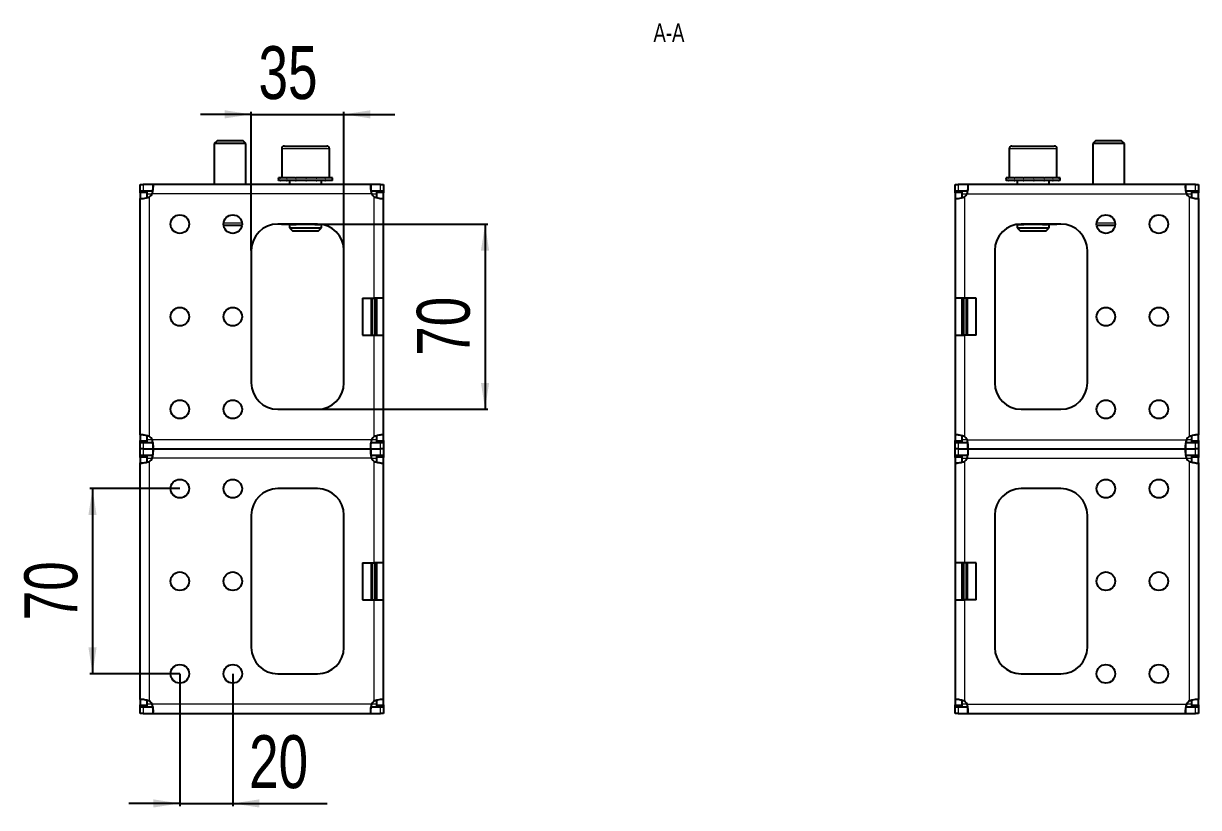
# Model space of a CAD drawing. Header units: millimetres. Extents: x 0 to 1651, y -357 to 576.
# Drawn here: x 1207.3 to 1651.4, y 253.8 to 550.2 of the extents above; entities that cross this region are included whole.
import ezdxf

# ---------------------------------------------------------------- set-up
doc = ezdxf.new("R2010")
doc.units = ezdxf.units.MM
doc.layers.add('FORMAT', color=7, linetype='Continuous')
doc.styles.add('SLDTEXTSTYLE0', font='TXT', dxfattribs={"width": 0.75})
doc.dimstyles.new('SLDDIMSTYLE0', dxfattribs={"dimtxt": 20, "dimasz": 10, "dimexe": 0, "dimexo": 0.0625, "dimgap": 5, "dimtad": 2, "dimdec": 1, "dimrnd": 1e-09, "dimzin": 12, "dimdsep": 46, "dimtxsty": 'SLDTEXTSTYLE0', "dimsah": 1, "dimcen": 0.09, "dimadec": 0, "dimazin": 3, "dimtfac": 1, "dimtofl": 0, "dimtmove": 0, "dimatfit": 3, "dimfxl": 0, "dimfrac": 2, "dimtolj": 1, "dimtzin": 12, "dimarcsym": 0})
doc.dimstyles.new('SLDDIMSTYLE1', dxfattribs={"dimtxt": 20, "dimasz": 10, "dimexe": 0, "dimexo": 0.0625, "dimgap": 5, "dimtad": 2, "dimdec": 1, "dimrnd": 1e-09, "dimzin": 12, "dimdsep": 46, "dimtxsty": 'SLDTEXTSTYLE0', "dimsah": 1, "dimcen": 0.09, "dimadec": 0, "dimazin": 3, "dimtfac": 1, "dimtmove": 0, "dimatfit": 0, "dimfxl": 0, "dimfrac": 2, "dimtolj": 1, "dimtzin": 12, "dimarcsym": 0})

# ---------------------------------------------------------------- blocks, each defined once
blk = doc.blocks.new('_D_7')
at = {"layer": 'FORMAT'}
for p, q in [((1318.45, 474.39), (1382.79, 474.39)), ((1381.79, 474.39), (1381.79, 404.39)), ((1318.45, 404.39), (1382.79, 404.39))]:
    blk.add_line(p, q, dxfattribs=at)
for points in [[(1381.79, 474.39), (1380.25, 464.39), (1383.33, 464.39)], [(1381.79, 404.39), (1383.33, 414.39), (1380.25, 414.39)]]:
    blk.add_solid(points, dxfattribs=at)
at = {"layer": 'FORMAT', "insert": (1356.01, 424.61), "char_height": 20, "attachment_point": 1, "rotation": 90, "style": 'SLDTEXTSTYLE0'}
blk.add_mtext('70', dxfattribs=at)
blk = doc.blocks.new('_D_8')
at = {"layer": 'FORMAT'}
for p, q in [((1293.44, 515.89), (1274.2, 515.89)), ((1293.44, 464.4), (1293.44, 516.89)), ((1293.44, 515.89), (1328.44, 515.89)), ((1328.44, 464.4), (1328.44, 516.89)), ((1328.44, 515.89), (1347.67, 515.89))]:
    blk.add_line(p, q, dxfattribs=at)
for points in [[(1293.44, 515.89), (1283.44, 517.43), (1283.44, 514.35)], [(1328.44, 515.89), (1338.44, 514.35), (1338.44, 517.43)]]:
    blk.add_solid(points, dxfattribs=at)
at = {"layer": 'FORMAT', "insert": (1296.16, 541.67), "char_height": 20, "attachment_point": 1, "style": 'SLDTEXTSTYLE0'}
blk.add_mtext('35', dxfattribs=at)
blk = doc.blocks.new('_D_9')
at = {"layer": 'FORMAT'}
for p, q in [((1266.44, 304.38), (1266.44, 254.38)), ((1286.44, 304.38), (1286.44, 254.38)), ((1266.44, 255.38), (1247.2, 255.38)), ((1266.44, 255.38), (1286.44, 255.38)), ((1286.44, 255.38), (1322.15, 255.38))]:
    blk.add_line(p, q, dxfattribs=at)
for points in [[(1266.44, 255.38), (1256.44, 256.92), (1256.44, 253.85)], [(1286.44, 255.38), (1296.44, 253.85), (1296.44, 256.92)]]:
    blk.add_solid(points, dxfattribs=at)
at = {"layer": 'FORMAT', "insert": (1292.6, 281.17), "char_height": 20, "attachment_point": 1, "style": 'SLDTEXTSTYLE0'}
blk.add_mtext('20', dxfattribs=at)
blk = doc.blocks.new('_D_10')
at = {"layer": 'FORMAT'}
for p, q in [((1266.43, 374.39), (1232.43, 374.39)), ((1233.43, 374.39), (1233.43, 304.39)), ((1266.43, 304.39), (1232.43, 304.39))]:
    blk.add_line(p, q, dxfattribs=at)
for points in [[(1233.43, 374.39), (1231.89, 364.39), (1234.97, 364.39)], [(1233.43, 304.39), (1234.97, 314.39), (1231.89, 314.39)]]:
    blk.add_solid(points, dxfattribs=at)
at = {"layer": 'FORMAT', "insert": (1207.65, 324.61), "char_height": 20, "attachment_point": 1, "rotation": 90, "style": 'SLDTEXTSTYLE0'}
blk.add_mtext('70', dxfattribs=at)

msp = doc.modelspace()

# ---------------------------------------------------------------- linework, layer by layer
at = {"color": 7, "linetype": 'Continuous', "lineweight": 25}
for p, q in [((1280.51, 505.89), (1279.44, 504.82)), ((1279.44, 504.82), (1279.44, 489.39)), ((1291.44, 504.82), (1279.44, 504.82)), ((1290.36, 505.89), (1280.51, 505.89)), ((1291.44, 504.82), (1290.36, 505.89)), ((1291.44, 489.39), (1291.44, 504.82)), ((1304.94, 502.89), (1304.94, 491.89)), ((1305.94, 503.89), (1313.75, 503.89)), ((1313.75, 503.89), (1321.94, 503.89)), ((1322.94, 491.89), (1322.94, 502.89)), ((1579.94, 502.89), (1579.94, 491.89)), ((1580.94, 503.89), (1588.47, 503.89)), ((1588.47, 503.89), (1596.94, 503.89)), ((1597.94, 491.89), (1597.94, 502.89)), ((1612.51, 505.89), (1611.44, 504.82)), ((1611.44, 504.82), (1611.44, 489.39)), ((1623.44, 504.82), (1611.44, 504.82)), ((1622.36, 505.89), (1612.51, 505.89)), ((1623.44, 504.82), (1622.36, 505.89)), ((1623.44, 489.39), (1623.44, 504.82)), ((1251.44, 486.89), (1251.44, 489.39)), ((1251.44, 489.39), (1252.55, 489.39)), ((1256.27, 489.39), (1252.55, 489.39)), ((1338.6, 489.39), (1256.27, 489.39)), ((1256.27, 489.39), (1256.27, 487.18)), ((1303.69, 491.89), (1303.69, 490.89)), ((1303.69, 491.89), (1303.69, 491.64)), ((1304.52, 491.89), (1303.69, 491.89)), ((1303.69, 491.89), (1303.69, 491.89)), ((1303.69, 490.89), (1303.69, 491.14)), ((1304.52, 490.89), (1303.69, 490.89)), ((1303.69, 490.89), (1303.69, 490.89)), ((1304.52, 491.89), (1304.62, 491.89)), ((1304.52, 490.89), (1304.62, 490.89)), ((1304.62, 491.89), (1304.62, 491.64)), ((1306.79, 491.89), (1304.62, 491.89)), ((1304.62, 490.89), (1304.62, 491.14)), ((1306.79, 490.89), (1304.62, 490.89)), ((1306.79, 491.89), (1306.97, 491.89)), ((1306.79, 490.89), (1306.97, 490.89)), ((1306.97, 491.89), (1306.97, 491.64)), ((1310.15, 491.89), (1306.97, 491.89)), ((1306.97, 490.89), (1306.97, 491.14)), ((1310.15, 490.89), (1306.97, 490.89)), ((1307.94, 490.89), (1307.94, 489.39)), ((1310.15, 491.89), (1310.38, 491.89)), ((1310.15, 490.89), (1310.38, 490.89)), ((1310.38, 491.89), (1310.38, 491.64)), ((1314.08, 491.89), (1310.38, 491.89)), ((1310.38, 490.89), (1310.38, 491.14)), ((1314.08, 490.89), (1310.38, 490.89)), ((1314.08, 491.89), (1314.16, 491.89)), ((1314.08, 490.89), (1314.23, 490.89)), ((1314.23, 490.89), (1314.33, 490.89)), ((1314.28, 491.89), (1314.33, 491.89)), ((1314.33, 491.89), (1314.33, 491.64)), ((1317.99, 491.89), (1314.33, 491.89)), ((1314.33, 490.89), (1314.33, 491.14)), ((1317.99, 490.89), (1314.33, 490.89)), ((1317.99, 491.89), (1318.22, 491.89)), ((1317.99, 490.89), (1318.22, 490.89)), ((1318.22, 491.89), (1318.22, 491.64)), ((1321.29, 491.89), (1318.22, 491.89)), ((1318.22, 490.89), (1318.22, 491.14)), ((1321.29, 490.89), (1318.22, 490.89)), ((1319.94, 489.39), (1319.94, 490.89)), ((1321.29, 491.89), (1321.46, 491.89)), ((1321.29, 490.89), (1321.46, 490.89)), ((1321.46, 491.89), (1321.46, 491.64)), ((1323.46, 491.89), (1321.46, 491.89)), ((1321.46, 490.89), (1321.46, 491.14)), ((1323.46, 490.89), (1321.46, 490.89)), ((1323.46, 491.89), (1323.55, 491.89)), ((1323.46, 490.89), (1323.55, 490.89)), ((1323.55, 491.89), (1323.55, 491.64)), ((1324.18, 491.89), (1323.55, 491.89)), ((1323.55, 490.89), (1323.55, 491.14)), ((1324.18, 490.89), (1323.55, 490.89)), ((1324.19, 490.89), (1324.19, 491.89)), ((1338.6, 489.39), (1338.6, 486.89)), ((1342.32, 489.39), (1338.6, 489.39)), ((1342.32, 489.39), (1343.44, 489.39)), ((1343.44, 489.39), (1343.44, 486.89)), ((1559.44, 486.89), (1559.44, 489.39)), ((1559.44, 489.39), (1560.55, 489.39)), ((1564.27, 489.39), (1560.55, 489.39)), ((1646.6, 489.39), (1564.27, 489.39)), ((1564.27, 489.39), (1564.27, 487.18)), ((1578.69, 491.89), (1578.69, 490.89)), ((1578.69, 491.89), (1578.69, 491.64)), ((1579.52, 491.89), (1578.69, 491.89)), ((1578.69, 491.89), (1578.69, 491.89)), ((1578.69, 490.89), (1578.69, 491.14)), ((1579.52, 490.89), (1578.69, 490.89)), ((1578.69, 490.89), (1578.69, 490.89)), ((1579.52, 491.89), (1579.62, 491.89)), ((1579.52, 490.89), (1579.62, 490.89)), ((1579.62, 491.89), (1579.62, 491.64)), ((1581.79, 491.89), (1579.62, 491.89)), ((1579.62, 490.89), (1579.62, 491.14)), ((1581.79, 490.89), (1579.62, 490.89)), ((1581.79, 491.89), (1581.97, 491.89)), ((1581.79, 490.89), (1581.97, 490.89)), ((1581.97, 491.89), (1581.97, 491.64)), ((1585.14, 491.89), (1581.97, 491.89)), ((1581.97, 490.89), (1581.97, 491.14)), ((1585.14, 490.89), (1581.97, 490.89)), ((1582.94, 490.89), (1582.94, 489.39)), ((1585.14, 491.89), (1585.38, 491.89)), ((1585.14, 490.89), (1585.38, 490.89)), ((1585.38, 491.89), (1585.38, 491.64)), ((1589.08, 491.89), (1585.38, 491.89)), ((1585.38, 490.89), (1585.38, 491.14)), ((1589.08, 490.89), (1585.38, 490.89)), ((1589.08, 491.89), (1589.15, 491.89)), ((1589.08, 490.89), (1589.23, 490.89)), ((1589.23, 490.89), (1589.33, 490.89)), ((1589.28, 491.89), (1589.33, 491.89)), ((1589.33, 491.89), (1589.33, 491.64)), ((1592.99, 491.89), (1589.33, 491.89)), ((1589.33, 490.89), (1589.33, 491.14)), ((1592.99, 490.89), (1589.33, 490.89)), ((1592.99, 491.89), (1593.22, 491.89)), ((1592.99, 490.89), (1593.22, 490.89)), ((1593.22, 491.89), (1593.22, 491.64)), ((1596.28, 491.89), (1593.22, 491.89)), ((1593.22, 490.89), (1593.22, 491.14)), ((1596.28, 490.89), (1593.22, 490.89)), ((1594.94, 489.39), (1594.94, 490.89)), ((1596.28, 491.89), (1596.45, 491.89)), ((1596.28, 490.89), (1596.45, 490.89)), ((1596.45, 491.89), (1596.45, 491.64)), ((1598.46, 491.89), (1596.45, 491.89)), ((1596.45, 490.89), (1596.45, 491.14)), ((1598.46, 490.89), (1596.45, 490.89)), ((1598.46, 491.89), (1598.55, 491.89)), ((1598.46, 490.89), (1598.55, 490.89)), ((1598.55, 491.89), (1598.55, 491.64)), ((1599.18, 491.89), (1598.55, 491.89)), ((1598.55, 490.89), (1598.55, 491.14)), ((1599.18, 490.89), (1598.55, 490.89)), ((1599.19, 490.89), (1599.19, 491.89)), ((1646.6, 486.89), (1646.6, 489.39)), ((1650.32, 489.39), (1646.6, 489.39)), ((1650.32, 489.39), (1651.44, 489.39)), ((1651.44, 489.39), (1651.44, 486.89)), ((1252.55, 486.89), (1251.44, 486.89)), ((1251.44, 486.89), (1251.44, 486.79)), ((1251.44, 486.79), (1253.94, 486.79)), ((1251.44, 486.18), (1251.44, 486.79)), ((1251.44, 486.18), (1251.44, 484.12)), ((1251.44, 394.67), (1251.44, 484.12)), ((1251.44, 484.12), (1252.53, 484.12)), ((1256.27, 486.89), (1252.55, 486.89)), ((1253.94, 486.79), (1253.94, 486.18)), ((1253.94, 486.18), (1253.94, 484.36)), ((1342.32, 486.89), (1338.6, 486.89)), ((1340.94, 486.79), (1343.44, 486.79)), ((1340.94, 486.18), (1340.94, 486.79)), ((1340.94, 484.34), (1340.94, 486.18)), ((1343.44, 486.89), (1342.32, 486.89)), ((1343.44, 486.79), (1343.44, 486.89)), ((1343.44, 486.79), (1343.44, 486.18)), ((1343.44, 484.12), (1343.44, 486.18)), ((1343.44, 446.39), (1343.44, 484.12)), ((1560.55, 486.89), (1559.44, 486.89)), ((1559.44, 486.89), (1559.44, 486.79)), ((1559.44, 486.79), (1561.94, 486.79)), ((1559.44, 486.18), (1559.44, 486.79)), ((1559.44, 486.18), (1559.44, 484.12)), ((1559.44, 484.12), (1560.53, 484.12)), ((1559.44, 484.12), (1559.44, 446.39)), ((1564.27, 486.89), (1560.55, 486.89)), ((1561.94, 486.79), (1561.94, 486.18)), ((1561.94, 486.18), (1561.94, 484.36)), ((1650.32, 486.89), (1646.6, 486.89)), ((1648.94, 486.79), (1651.44, 486.79)), ((1648.94, 486.18), (1648.94, 486.79)), ((1648.94, 484.34), (1648.94, 486.18)), ((1651.44, 486.89), (1650.32, 486.89)), ((1651.44, 486.79), (1651.44, 486.89)), ((1651.44, 486.79), (1651.44, 486.18)), ((1651.44, 484.12), (1651.44, 486.18)), ((1651.44, 484.12), (1651.44, 394.67)), ((1289.9, 473.89), (1282.97, 473.89)), ((1318.44, 474.39), (1303.44, 474.39)), ((1305.11, 474.29), (1305.09, 474.29)), ((1305.11, 474.29), (1305.11, 474.29)), ((1305.21, 474.29), (1305.11, 474.29)), ((1305.21, 474.39), (1305.21, 474.29)), ((1308.46, 474.29), (1305.21, 474.29)), ((1307.94, 474.29), (1307.94, 472.97)), ((1307.94, 472.97), (1309.01, 471.89)), ((1307.94, 472.97), (1313.8, 472.97)), ((1308.46, 474.29), (1310.36, 474.29)), ((1309.01, 471.89), (1313.82, 471.89)), ((1310.91, 474.29), (1310.36, 474.29)), ((1316.96, 474.29), (1310.91, 474.29)), ((1313.8, 472.97), (1319.94, 472.97)), ((1313.82, 471.89), (1318.86, 471.89)), ((1317.51, 474.29), (1316.96, 474.29)), ((1317.51, 474.29), (1319.41, 474.29)), ((1318.86, 471.89), (1319.94, 472.97)), ((1319.85, 474.29), (1319.41, 474.29)), ((1319.94, 472.97), (1319.94, 474.28)), ((1582.94, 474.28), (1582.94, 472.97)), ((1582.94, 472.97), (1584.01, 471.89)), ((1582.94, 472.97), (1588.58, 472.97)), ((1583.46, 474.29), (1583.02, 474.29)), ((1583.46, 474.29), (1585.36, 474.29)), ((1584.01, 471.89), (1588.65, 471.89)), ((1599.44, 474.39), (1584.44, 474.39)), ((1585.91, 474.29), (1585.36, 474.29)), ((1591.96, 474.29), (1585.91, 474.29)), ((1588.58, 472.97), (1594.94, 472.97)), ((1588.65, 471.89), (1593.86, 471.89)), ((1592.51, 474.29), (1591.96, 474.29)), ((1592.51, 474.29), (1594.41, 474.29)), ((1593.86, 471.89), (1594.94, 472.97)), ((1597.67, 474.29), (1594.41, 474.29)), ((1594.94, 472.97), (1594.94, 474.29)), ((1597.67, 474.29), (1597.67, 474.39)), ((1597.77, 474.29), (1597.67, 474.29)), ((1597.79, 474.29), (1597.77, 474.29)), ((1597.77, 474.29), (1597.77, 474.29)), ((1619.9, 473.89), (1612.97, 473.89)), ((1293.44, 464.39), (1293.44, 414.39)), ((1328.44, 414.39), (1328.44, 464.39)), ((1574.44, 464.39), (1574.44, 414.39)), ((1609.44, 414.39), (1609.44, 464.39)), ((1335.44, 446.39), (1339.94, 446.39)), ((1335.44, 446.39), (1335.44, 432.39)), ((1343.44, 446.39), (1339.94, 446.39)), ((1340.94, 432.39), (1340.94, 446.39)), ((1343.44, 432.39), (1343.44, 446.39)), ((1562.94, 446.39), (1559.44, 446.39)), ((1559.44, 446.39), (1559.44, 432.39)), ((1561.94, 446.39), (1561.94, 432.39)), ((1567.44, 446.39), (1562.94, 446.39)), ((1567.44, 432.39), (1567.44, 446.39)), ((1335.44, 432.39), (1339.94, 432.39)), ((1339.94, 432.39), (1343.44, 432.39)), ((1343.44, 394.67), (1343.44, 432.39)), ((1559.44, 432.39), (1562.94, 432.39)), ((1559.44, 432.39), (1559.44, 394.67)), ((1567.44, 432.39), (1562.94, 432.39)), ((1303.44, 404.39), (1318.44, 404.39)), ((1584.44, 404.39), (1599.44, 404.39)), ((1251.44, 394.67), (1251.44, 392.6)), ((1251.44, 391.99), (1251.44, 392.6)), ((1253.94, 391.99), (1251.44, 391.99)), ((1251.44, 391.99), (1251.44, 391.89)), ((1251.44, 389.39), (1251.44, 391.89)), ((1251.44, 391.89), (1252.55, 391.89)), ((1252.55, 391.89), (1256.27, 391.89)), ((1253.94, 394.44), (1253.94, 392.6)), ((1253.94, 392.6), (1253.94, 391.99)), ((1256.27, 391.89), (1256.27, 389.39)), ((1338.6, 391.89), (1342.32, 391.89)), ((1338.6, 389.39), (1338.6, 391.61)), ((1340.94, 392.6), (1340.94, 394.42)), ((1340.94, 391.99), (1340.94, 392.6)), ((1343.44, 391.99), (1340.94, 391.99)), ((1342.32, 391.89), (1343.44, 391.89)), ((1343.44, 394.67), (1342.34, 394.67)), ((1343.44, 392.6), (1343.44, 394.67)), ((1343.44, 392.6), (1343.44, 391.99)), ((1343.44, 391.89), (1343.44, 391.99)), ((1343.44, 391.89), (1343.44, 389.39)), ((1559.44, 394.67), (1559.44, 392.6)), ((1559.44, 391.99), (1559.44, 392.6)), ((1561.94, 391.99), (1559.44, 391.99)), ((1559.44, 391.99), (1559.44, 391.89)), ((1559.44, 389.39), (1559.44, 391.89)), ((1559.44, 391.89), (1560.55, 391.89)), ((1560.55, 391.89), (1564.27, 391.89)), ((1561.94, 394.44), (1561.94, 392.6)), ((1561.94, 392.6), (1561.94, 391.99)), ((1564.27, 389.39), (1564.27, 391.89)), ((1646.6, 391.89), (1650.32, 391.89)), ((1646.6, 389.39), (1646.6, 391.61)), ((1648.94, 392.6), (1648.94, 394.42)), ((1648.94, 391.99), (1648.94, 392.6)), ((1651.44, 391.99), (1648.94, 391.99)), ((1650.32, 391.89), (1651.44, 391.89)), ((1651.44, 394.67), (1650.34, 394.67)), ((1651.44, 392.6), (1651.44, 394.67)), ((1651.44, 392.6), (1651.44, 391.99)), ((1651.44, 391.89), (1651.44, 391.99)), ((1651.44, 391.89), (1651.44, 389.39)), ((1252.55, 389.39), (1251.44, 389.39)), ((1251.44, 386.89), (1251.44, 389.39)), ((1252.55, 386.89), (1251.44, 386.89)), ((1251.44, 386.89), (1251.44, 386.79)), ((1251.44, 386.79), (1253.94, 386.79)), ((1251.44, 386.18), (1251.44, 386.79)), ((1252.55, 389.39), (1256.27, 389.39)), ((1256.27, 386.89), (1252.55, 386.89)), ((1253.94, 386.79), (1253.94, 386.18)), ((1256.27, 389.39), (1338.6, 389.39)), ((1256.27, 389.39), (1256.27, 387.18)), ((1338.6, 389.39), (1342.32, 389.39)), ((1338.6, 389.39), (1338.6, 386.89)), ((1342.32, 386.89), (1338.6, 386.89)), ((1340.94, 386.79), (1343.44, 386.79)), ((1340.94, 386.18), (1340.94, 386.79)), ((1343.44, 389.39), (1342.32, 389.39)), ((1343.44, 386.89), (1342.32, 386.89)), ((1343.44, 389.39), (1343.44, 386.89)), ((1343.44, 386.79), (1343.44, 386.89)), ((1343.44, 386.79), (1343.44, 386.18)), ((1560.55, 389.39), (1559.44, 389.39)), ((1559.44, 386.89), (1559.44, 389.39)), ((1560.55, 386.89), (1559.44, 386.89)), ((1559.44, 386.89), (1559.44, 386.79)), ((1559.44, 386.79), (1561.94, 386.79)), ((1559.44, 386.18), (1559.44, 386.79)), ((1560.55, 389.39), (1564.27, 389.39)), ((1564.27, 386.89), (1560.55, 386.89)), ((1561.94, 386.79), (1561.94, 386.18)), ((1564.27, 389.39), (1646.6, 389.39)), ((1564.27, 389.39), (1564.27, 387.18)), ((1646.6, 389.39), (1650.32, 389.39)), ((1646.6, 386.89), (1646.6, 389.39)), ((1650.32, 386.89), (1646.6, 386.89)), ((1648.94, 386.79), (1651.44, 386.79)), ((1648.94, 386.18), (1648.94, 386.79)), ((1651.44, 389.39), (1650.32, 389.39)), ((1651.44, 386.89), (1650.32, 386.89)), ((1651.44, 389.39), (1651.44, 386.89)), ((1651.44, 386.79), (1651.44, 386.89)), ((1651.44, 386.79), (1651.44, 386.18)), ((1251.44, 386.18), (1251.44, 384.12)), ((1251.44, 294.67), (1251.44, 384.12)), ((1251.44, 384.12), (1252.53, 384.12)), ((1253.94, 386.18), (1253.94, 384.36)), ((1340.94, 384.34), (1340.94, 386.18)), ((1343.44, 384.12), (1343.44, 386.18)), ((1343.44, 346.39), (1343.44, 384.12)), ((1559.44, 386.18), (1559.44, 384.12)), ((1559.44, 384.12), (1560.53, 384.12)), ((1559.44, 384.12), (1559.44, 346.39)), ((1561.94, 386.18), (1561.94, 384.36)), ((1648.94, 384.34), (1648.94, 386.18)), ((1651.44, 384.12), (1651.44, 386.18)), ((1651.44, 384.12), (1651.44, 294.67)), ((1318.44, 374.39), (1303.44, 374.39)), ((1599.44, 374.39), (1584.44, 374.39)), ((1293.44, 364.39), (1293.44, 314.39)), ((1328.44, 314.39), (1328.44, 364.39)), ((1574.44, 364.39), (1574.44, 314.39)), ((1609.44, 314.39), (1609.44, 364.39)), ((1335.44, 346.39), (1339.94, 346.39)), ((1335.44, 346.39), (1335.44, 332.39)), ((1343.44, 346.39), (1339.94, 346.39)), ((1340.94, 332.39), (1340.94, 346.39)), ((1343.44, 332.39), (1343.44, 346.39)), ((1562.94, 346.39), (1559.44, 346.39)), ((1559.44, 346.39), (1559.44, 332.39)), ((1561.94, 346.39), (1561.94, 332.39)), ((1567.44, 346.39), (1562.94, 346.39)), ((1567.44, 332.39), (1567.44, 346.39)), ((1335.44, 332.39), (1339.94, 332.39)), ((1339.94, 332.39), (1343.44, 332.39)), ((1343.44, 294.67), (1343.44, 332.39)), ((1559.44, 332.39), (1562.94, 332.39)), ((1559.44, 332.39), (1559.44, 294.67)), ((1567.44, 332.39), (1562.94, 332.39)), ((1303.44, 304.39), (1318.44, 304.39)), ((1584.44, 304.39), (1599.44, 304.39)), ((1251.44, 294.67), (1251.44, 292.6)), ((1253.94, 294.44), (1253.94, 292.6)), ((1340.94, 292.6), (1340.94, 294.42)), ((1343.44, 294.67), (1342.34, 294.67)), ((1343.44, 292.6), (1343.44, 294.67)), ((1559.44, 294.67), (1559.44, 292.6)), ((1561.94, 294.44), (1561.94, 292.6)), ((1648.94, 292.6), (1648.94, 294.42)), ((1651.44, 294.67), (1650.34, 294.67)), ((1651.44, 292.6), (1651.44, 294.67)), ((1251.44, 291.99), (1251.44, 292.6)), ((1253.94, 291.99), (1251.44, 291.99)), ((1251.44, 291.99), (1251.44, 291.89)), ((1251.44, 289.39), (1251.44, 291.89)), ((1251.44, 291.89), (1252.55, 291.89)), ((1252.55, 289.39), (1251.44, 289.39)), ((1252.55, 291.89), (1256.27, 291.89)), ((1252.55, 289.39), (1256.27, 289.39)), ((1253.94, 292.6), (1253.94, 291.99)), ((1256.27, 291.89), (1256.27, 289.39)), ((1256.27, 289.39), (1338.6, 289.39)), ((1338.6, 291.89), (1342.32, 291.89)), ((1338.6, 289.39), (1338.6, 291.61)), ((1338.6, 289.39), (1342.32, 289.39)), ((1340.94, 291.99), (1340.94, 292.6)), ((1343.44, 291.99), (1340.94, 291.99)), ((1342.32, 291.89), (1343.44, 291.89)), ((1343.44, 289.39), (1342.32, 289.39)), ((1343.44, 292.6), (1343.44, 291.99)), ((1343.44, 291.89), (1343.44, 291.99)), ((1343.44, 291.89), (1343.44, 289.39)), ((1559.44, 291.99), (1559.44, 292.6)), ((1561.94, 291.99), (1559.44, 291.99)), ((1559.44, 291.99), (1559.44, 291.89)), ((1559.44, 289.39), (1559.44, 291.89)), ((1559.44, 291.89), (1560.55, 291.89)), ((1560.55, 289.39), (1559.44, 289.39)), ((1560.55, 291.89), (1564.27, 291.89)), ((1560.55, 289.39), (1564.27, 289.39)), ((1561.94, 292.6), (1561.94, 291.99)), ((1564.27, 289.39), (1564.27, 291.89)), ((1564.27, 289.39), (1646.6, 289.39)), ((1646.6, 291.89), (1650.32, 291.89)), ((1646.6, 289.39), (1646.6, 291.61)), ((1646.6, 289.39), (1650.32, 289.39)), ((1648.94, 291.99), (1648.94, 292.6)), ((1651.44, 291.99), (1648.94, 291.99)), ((1650.32, 291.89), (1651.44, 291.89)), ((1651.44, 289.39), (1650.32, 289.39)), ((1651.44, 292.6), (1651.44, 291.99)), ((1651.44, 291.89), (1651.44, 291.99)), ((1651.44, 291.89), (1651.44, 289.39))]:
    msp.add_line(p, q, dxfattribs=at)
at = {"color": 8, "linetype": 'Continuous', "lineweight": 18}
for p, q in [((1313.73, 502.89), (1304.94, 502.89)), ((1322.94, 502.89), (1313.73, 502.89)), ((1588.41, 502.89), (1579.94, 502.89)), ((1597.94, 502.89), (1588.41, 502.89)), ((1252.55, 489.39), (1252.55, 486.89)), ((1342.32, 486.89), (1342.32, 489.39)), ((1560.55, 489.39), (1560.55, 486.89)), ((1650.32, 486.89), (1650.32, 489.39)), ((1253.94, 486.18), (1251.44, 486.18)), ((1253.94, 485.89), (1256.02, 485.89)), ((1254.94, 394.11), (1254.94, 484.67)), ((1338.85, 485.89), (1256.02, 485.89)), ((1338.85, 485.89), (1340.94, 485.89)), ((1339.94, 446.39), (1339.94, 484.67)), ((1343.44, 486.18), (1340.94, 486.18)), ((1561.94, 486.18), (1559.44, 486.18)), ((1561.94, 485.89), (1564.02, 485.89)), ((1562.94, 484.67), (1562.94, 446.39)), ((1564.02, 485.89), (1646.85, 485.89)), ((1646.85, 485.89), (1648.94, 485.89)), ((1647.94, 484.67), (1647.94, 394.11)), ((1651.44, 486.18), (1648.94, 486.18)), ((1282.97, 474.89), (1289.9, 474.89)), ((1310.36, 474.39), (1310.36, 474.29)), ((1310.91, 474.39), (1310.91, 474.29)), ((1316.96, 474.39), (1316.96, 474.29)), ((1317.51, 474.39), (1317.51, 474.29)), ((1585.36, 474.39), (1585.36, 474.29)), ((1585.91, 474.39), (1585.91, 474.29)), ((1591.96, 474.39), (1591.96, 474.29)), ((1592.51, 474.39), (1592.51, 474.29)), ((1612.97, 474.89), (1619.9, 474.89)), ((1338.74, 432.39), (1338.74, 446.39)), ((1338.94, 446.39), (1338.94, 432.39)), ((1339.05, 432.39), (1339.05, 446.39)), ((1339.25, 446.39), (1339.25, 432.39)), ((1340.13, 432.39), (1340.13, 446.39)), ((1340.33, 446.39), (1340.33, 432.39)), ((1340.43, 432.39), (1340.43, 446.39)), ((1340.63, 446.39), (1340.63, 432.39)), ((1562.24, 432.39), (1562.24, 446.39)), ((1562.44, 446.39), (1562.44, 432.39)), ((1562.55, 432.39), (1562.55, 446.39)), ((1562.75, 446.39), (1562.75, 432.39)), ((1563.63, 432.39), (1563.63, 446.39)), ((1563.83, 446.39), (1563.83, 432.39)), ((1563.93, 432.39), (1563.93, 446.39)), ((1564.13, 446.39), (1564.13, 432.39)), ((1339.94, 394.11), (1339.94, 432.39)), ((1562.94, 432.39), (1562.94, 394.11)), ((1251.44, 392.6), (1253.94, 392.6)), ((1252.55, 391.89), (1252.55, 389.39)), ((1256.02, 392.89), (1253.94, 392.89)), ((1338.85, 392.89), (1256.02, 392.89)), ((1340.94, 392.89), (1338.85, 392.89)), ((1340.94, 392.6), (1343.44, 392.6)), ((1342.32, 389.39), (1342.32, 391.89)), ((1559.44, 392.6), (1561.94, 392.6)), ((1560.55, 391.89), (1560.55, 389.39)), ((1564.02, 392.89), (1561.94, 392.89)), ((1564.02, 392.89), (1646.85, 392.89)), ((1648.94, 392.89), (1646.85, 392.89)), ((1648.94, 392.6), (1651.44, 392.6)), ((1650.32, 389.39), (1650.32, 391.89)), ((1252.55, 389.39), (1252.55, 386.89)), ((1342.32, 386.89), (1342.32, 389.39)), ((1560.55, 389.39), (1560.55, 386.89)), ((1650.32, 386.89), (1650.32, 389.39)), ((1253.94, 386.18), (1251.44, 386.18)), ((1253.94, 385.89), (1256.02, 385.89)), ((1254.94, 294.11), (1254.94, 384.67)), ((1338.85, 385.89), (1256.02, 385.89)), ((1338.85, 385.89), (1340.94, 385.89)), ((1339.94, 346.39), (1339.94, 384.67)), ((1343.44, 386.18), (1340.94, 386.18)), ((1561.94, 386.18), (1559.44, 386.18)), ((1561.94, 385.89), (1564.02, 385.89)), ((1562.94, 384.67), (1562.94, 346.39)), ((1564.02, 385.89), (1646.85, 385.89)), ((1646.85, 385.89), (1648.94, 385.89)), ((1647.94, 384.67), (1647.94, 294.11)), ((1651.44, 386.18), (1648.94, 386.18)), ((1338.74, 332.39), (1338.74, 346.39)), ((1338.94, 346.39), (1338.94, 332.39)), ((1339.05, 332.39), (1339.05, 346.39)), ((1339.25, 346.39), (1339.25, 332.39)), ((1340.13, 332.39), (1340.13, 346.39)), ((1340.33, 346.39), (1340.33, 332.39)), ((1340.43, 332.39), (1340.43, 346.39)), ((1340.63, 346.39), (1340.63, 332.39)), ((1562.24, 332.39), (1562.24, 346.39)), ((1562.44, 346.39), (1562.44, 332.39)), ((1562.55, 332.39), (1562.55, 346.39)), ((1562.75, 346.39), (1562.75, 332.39)), ((1563.63, 332.39), (1563.63, 346.39)), ((1563.83, 346.39), (1563.83, 332.39)), ((1563.93, 332.39), (1563.93, 346.39)), ((1564.13, 346.39), (1564.13, 332.39)), ((1339.94, 294.11), (1339.94, 332.39)), ((1562.94, 332.39), (1562.94, 294.11)), ((1251.44, 292.6), (1253.94, 292.6)), ((1252.55, 291.89), (1252.55, 289.39)), ((1256.02, 292.89), (1253.94, 292.89)), ((1338.85, 292.89), (1256.02, 292.89)), ((1340.94, 292.89), (1338.85, 292.89)), ((1340.94, 292.6), (1343.44, 292.6)), ((1342.32, 289.39), (1342.32, 291.89)), ((1559.44, 292.6), (1561.94, 292.6)), ((1560.55, 291.89), (1560.55, 289.39)), ((1564.02, 292.89), (1561.94, 292.89)), ((1564.02, 292.89), (1646.85, 292.89)), ((1648.94, 292.89), (1646.85, 292.89)), ((1648.94, 292.6), (1651.44, 292.6)), ((1650.32, 289.39), (1650.32, 291.89))]:
    msp.add_line(p, q, dxfattribs=at)
at = {"color": 7, "linetype": 'Continuous', "lineweight": 25}
for centre in [(1266.44, 474.39), (1286.44, 474.39), (1616.44, 474.39), (1636.44, 474.39), (1266.44, 439.39), (1286.44, 439.39), (1616.44, 439.39), (1636.44, 439.39), (1266.44, 404.39), (1286.44, 404.39), (1616.44, 404.39), (1636.44, 404.39), (1266.44, 374.39), (1286.44, 374.39), (1616.44, 374.39), (1636.44, 374.39), (1266.44, 339.39), (1286.44, 339.39), (1616.44, 339.39), (1636.44, 339.39), (1266.44, 304.39), (1286.44, 304.39), (1616.44, 304.39), (1636.44, 304.39)]:
    msp.add_circle(centre, 3.5, dxfattribs=at)
for centre, radius, start, end in [((1305.94, 502.89), 1, 90, 180), ((1321.94, 502.89), 1, 0, 90), ((1580.94, 502.89), 1, 90, 180), ((1596.94, 502.89), 1, 0, 90), ((1252.94, 487.54), 3.5, 304.8499, 331.8729), ((1341.94, 487.54), 3.5, 208.1271, 235.1501), ((1560.94, 487.54), 3.5, 304.8499, 331.8729), ((1649.94, 487.54), 3.5, 208.1271, 235.1501), ((1303.44, 464.39), 10, 90, 180), ((1318.44, 464.39), 10, 360, 90), ((1584.44, 464.39), 10, 90, 180), ((1599.44, 464.39), 10, 0, 90), ((1303.44, 414.39), 10, 180, 270), ((1318.44, 414.39), 10, 270, 0), ((1584.44, 414.39), 10, 180, 270), ((1599.44, 414.39), 10, 270, 0), ((1252.94, 391.24), 3.5, 28.1271, 55.1501), ((1341.94, 391.24), 3.5, 124.8499, 151.8729), ((1560.94, 391.24), 3.5, 28.1271, 55.1501), ((1649.94, 391.24), 3.5, 124.8499, 151.8729), ((1252.94, 387.54), 3.5, 304.8499, 331.8729), ((1341.94, 387.54), 3.5, 208.1271, 235.1501), ((1560.94, 387.54), 3.5, 304.8499, 331.8729), ((1649.94, 387.54), 3.5, 208.1271, 235.1501), ((1303.44, 364.39), 10, 90, 180), ((1318.44, 364.39), 10, 360, 90), ((1584.44, 364.39), 10, 90, 180), ((1599.44, 364.39), 10, 0, 90), ((1303.44, 314.39), 10, 180, 270), ((1318.44, 314.39), 10, 270, 0), ((1584.44, 314.39), 10, 180, 270), ((1599.44, 314.39), 10, 270, 0), ((1252.94, 291.24), 3.5, 28.1271, 55.1501), ((1341.94, 291.24), 3.5, 124.8499, 151.8729), ((1560.94, 291.24), 3.5, 28.1271, 55.1501), ((1649.94, 291.24), 3.5, 124.8499, 151.8729)]:
    msp.add_arc(centre, radius, start, end, dxfattribs=at)
for points, knots in [([(1256.02, 485.89), (1256.07, 486.15), (1256.17, 486.64), (1256.32, 487.46), (1256.42, 488.17), (1256.44, 488.74), (1256.42, 489.1), (1256.36, 489.34), (1256.3, 489.37), (1256.27, 489.39)], [0, 0, 0, 0, 0.144067, 0.271276, 0.474907, 0.597997, 0.726338, 0.860245, 1, 1, 1, 1]), ([(1303.69, 491.64), (1303.69, 491.68), (1303.69, 491.75), (1303.69, 491.83), (1303.69, 491.87), (1303.69, 491.89)], [0, 0, 0, 0, 0.499981, 0.749988, 1, 1, 1, 1]), ([(1303.69, 490.89), (1303.69, 490.91), (1303.69, 490.95), (1303.69, 491.04), (1303.69, 491.1), (1303.69, 491.14)], [0, 0, 0, 0, 0.25014, 0.50028, 1, 1, 1, 1]), ([(1304.62, 491.64), (1304.61, 491.68), (1304.58, 491.75), (1304.55, 491.83), (1304.53, 491.87), (1304.52, 491.89)], [0, 0, 0, 0, 0.499981, 0.749988, 1, 1, 1, 1]), ([(1304.52, 490.89), (1304.53, 490.91), (1304.55, 490.95), (1304.58, 491.04), (1304.61, 491.1), (1304.62, 491.14)], [0, 0, 0, 0, 0.25014, 0.50028, 1, 1, 1, 1]), ([(1306.97, 491.64), (1306.94, 491.68), (1306.9, 491.75), (1306.84, 491.83), (1306.81, 491.87), (1306.79, 491.89)], [0, 0, 0, 0, 0.499981, 0.749988, 1, 1, 1, 1]), ([(1306.79, 490.89), (1306.81, 490.91), (1306.84, 490.95), (1306.9, 491.04), (1306.94, 491.1), (1306.97, 491.14)], [0, 0, 0, 0, 0.25014, 0.50028, 1, 1, 1, 1]), ([(1310.38, 491.64), (1310.34, 491.68), (1310.28, 491.75), (1310.21, 491.83), (1310.17, 491.87), (1310.15, 491.89)], [0, 0, 0, 0, 0.499981, 0.749988, 1, 1, 1, 1]), ([(1310.15, 490.89), (1310.17, 490.91), (1310.21, 490.95), (1310.28, 491.04), (1310.34, 491.1), (1310.38, 491.14)], [0, 0, 0, 0, 0.2501401, 0.5002802, 1, 1, 1, 1]), ([(1314.33, 491.64), (1314.29, 491.68), (1314.23, 491.75), (1314.14, 491.83), (1314.1, 491.87), (1314.08, 491.89)], [0, 0, 0, 0, 0.499981, 0.749988, 1, 1, 1, 1]), ([(1314.08, 490.89), (1314.1, 490.91), (1314.14, 490.95), (1314.23, 491.04), (1314.29, 491.1), (1314.33, 491.14)], [0, 0, 0, 0, 0.25014, 0.50028, 1, 1, 1, 1]), ([(1314.33, 491.64), (1314.31, 491.71), (1314.28, 491.84), (1314.25, 491.88), (1314.23, 491.89)], [0, 0, 0, 0, 0.561794, 1, 1, 1, 1]), ([(1314.33, 491.14), (1314.31, 491.07), (1314.28, 490.94), (1314.25, 490.91), (1314.23, 490.89)], [0, 0, 0, 0, 0.561794, 1, 1, 1, 1]), ([(1318.22, 491.64), (1318.18, 491.68), (1318.13, 491.75), (1318.05, 491.83), (1318.01, 491.87), (1317.99, 491.89)], [0, 0, 0, 0, 0.4999808, 0.7499881, 1, 1, 1, 1]), ([(1317.99, 490.89), (1318.01, 490.91), (1318.05, 490.95), (1318.13, 491.04), (1318.18, 491.1), (1318.22, 491.14)], [0, 0, 0, 0, 0.2501401, 0.5002802, 1, 1, 1, 1]), ([(1321.46, 491.64), (1321.43, 491.68), (1321.39, 491.75), (1321.33, 491.83), (1321.3, 491.87), (1321.29, 491.89)], [0, 0, 0, 0, 0.499981, 0.749988, 1, 1, 1, 1]), ([(1321.29, 490.89), (1321.3, 490.91), (1321.33, 490.95), (1321.39, 491.04), (1321.43, 491.1), (1321.46, 491.14)], [0, 0, 0, 0, 0.25014, 0.50028, 1, 1, 1, 1]), ([(1323.55, 491.64), (1323.53, 491.68), (1323.51, 491.75), (1323.48, 491.83), (1323.47, 491.87), (1323.46, 491.89)], [0, 0, 0, 0, 0.499981, 0.749988, 1, 1, 1, 1]), ([(1323.46, 490.89), (1323.47, 490.91), (1323.48, 490.95), (1323.51, 491.04), (1323.53, 491.1), (1323.55, 491.14)], [0, 0, 0, 0, 0.25014, 0.50028, 1, 1, 1, 1]), ([(1338.6, 489.39), (1338.57, 489.37), (1338.52, 489.33), (1338.45, 488.98), (1338.43, 488.31), (1338.56, 487.2), (1338.75, 486.34), (1338.85, 485.89)], [0, 0, 0, 0, 0.16069, 0.301312, 0.521951, 0.753573, 1, 1, 1, 1]), ([(1564.02, 485.89), (1564.07, 486.15), (1564.17, 486.64), (1564.32, 487.46), (1564.42, 488.17), (1564.44, 488.74), (1564.42, 489.1), (1564.36, 489.34), (1564.3, 489.37), (1564.27, 489.39)], [0, 0, 0, 0, 0.144067, 0.271276, 0.474907, 0.597997, 0.726338, 0.860245, 1, 1, 1, 1]), ([(1578.69, 491.64), (1578.69, 491.68), (1578.69, 491.75), (1578.69, 491.83), (1578.69, 491.87), (1578.69, 491.89)], [0, 0, 0, 0, 0.4999808, 0.7499881, 1, 1, 1, 1]), ([(1578.69, 490.89), (1578.69, 490.91), (1578.69, 490.95), (1578.69, 491.04), (1578.69, 491.1), (1578.69, 491.14)], [0, 0, 0, 0, 0.25014, 0.50028, 1, 1, 1, 1]), ([(1579.62, 491.64), (1579.6, 491.68), (1579.58, 491.75), (1579.55, 491.83), (1579.53, 491.87), (1579.52, 491.89)], [0, 0, 0, 0, 0.4999808, 0.7499881, 1, 1, 1, 1]), ([(1579.52, 490.89), (1579.53, 490.91), (1579.55, 490.95), (1579.58, 491.04), (1579.6, 491.1), (1579.62, 491.14)], [0, 0, 0, 0, 0.25014, 0.50028, 1, 1, 1, 1]), ([(1581.97, 491.64), (1581.94, 491.68), (1581.89, 491.75), (1581.83, 491.83), (1581.8, 491.87), (1581.79, 491.89)], [0, 0, 0, 0, 0.499981, 0.749988, 1, 1, 1, 1]), ([(1581.79, 490.89), (1581.8, 490.91), (1581.83, 490.95), (1581.89, 491.04), (1581.94, 491.1), (1581.97, 491.14)], [0, 0, 0, 0, 0.2501401, 0.5002802, 1, 1, 1, 1]), ([(1585.38, 491.64), (1585.34, 491.68), (1585.28, 491.75), (1585.2, 491.83), (1585.16, 491.87), (1585.14, 491.89)], [0, 0, 0, 0, 0.499981, 0.749988, 1, 1, 1, 1]), ([(1585.14, 490.89), (1585.16, 490.91), (1585.2, 490.95), (1585.28, 491.04), (1585.34, 491.1), (1585.38, 491.14)], [0, 0, 0, 0, 0.25014, 0.50028, 1, 1, 1, 1]), ([(1589.33, 491.64), (1589.28, 491.68), (1589.22, 491.75), (1589.14, 491.83), (1589.1, 491.87), (1589.08, 491.89)], [0, 0, 0, 0, 0.499981, 0.749988, 1, 1, 1, 1]), ([(1589.08, 490.89), (1589.1, 490.91), (1589.14, 490.95), (1589.22, 491.04), (1589.28, 491.1), (1589.33, 491.14)], [0, 0, 0, 0, 0.25014, 0.50028, 1, 1, 1, 1]), ([(1589.33, 491.64), (1589.31, 491.71), (1589.28, 491.84), (1589.24, 491.88), (1589.23, 491.89)], [0, 0, 0, 0, 0.561794, 1, 1, 1, 1]), ([(1589.33, 491.14), (1589.31, 491.07), (1589.28, 490.94), (1589.24, 490.91), (1589.23, 490.89)], [0, 0, 0, 0, 0.561794, 1, 1, 1, 1]), ([(1593.22, 491.64), (1593.18, 491.68), (1593.12, 491.75), (1593.04, 491.83), (1593.01, 491.87), (1592.99, 491.89)], [0, 0, 0, 0, 0.4999808, 0.7499881, 1, 1, 1, 1]), ([(1592.99, 490.89), (1593.01, 490.91), (1593.04, 490.95), (1593.12, 491.04), (1593.18, 491.1), (1593.22, 491.14)], [0, 0, 0, 0, 0.25014, 0.50028, 1, 1, 1, 1]), ([(1596.45, 491.64), (1596.43, 491.68), (1596.38, 491.75), (1596.33, 491.83), (1596.3, 491.87), (1596.28, 491.89)], [0, 0, 0, 0, 0.499981, 0.749988, 1, 1, 1, 1]), ([(1596.28, 490.89), (1596.3, 490.91), (1596.33, 490.95), (1596.38, 491.04), (1596.43, 491.1), (1596.45, 491.14)], [0, 0, 0, 0, 0.25014, 0.50028, 1, 1, 1, 1]), ([(1598.55, 491.64), (1598.53, 491.68), (1598.51, 491.75), (1598.48, 491.83), (1598.47, 491.87), (1598.46, 491.89)], [0, 0, 0, 0, 0.499981, 0.749988, 1, 1, 1, 1]), ([(1598.46, 490.89), (1598.47, 490.91), (1598.48, 490.95), (1598.51, 491.04), (1598.53, 491.1), (1598.55, 491.14)], [0, 0, 0, 0, 0.25014, 0.50028, 1, 1, 1, 1]), ([(1646.6, 489.39), (1646.57, 489.37), (1646.52, 489.33), (1646.45, 488.98), (1646.43, 488.31), (1646.56, 487.2), (1646.75, 486.34), (1646.85, 485.89)], [0, 0, 0, 0, 0.16069, 0.301312, 0.521951, 0.753573, 1, 1, 1, 1]), ([(1251.44, 484.12), (1251.46, 484.1), (1251.51, 484.07), (1251.91, 484.06), (1252.62, 484.1), (1253.72, 484.31), (1254.52, 484.55), (1254.94, 484.67)], [0, 0, 0, 0, 0.17084, 0.319217, 0.548103, 0.767822, 1, 1, 1, 1]), ([(1339.94, 484.67), (1340.39, 484.54), (1341.2, 484.33), (1342.11, 484.13), (1342.7, 484.06), (1343.1, 484.04), (1343.38, 484.06), (1343.42, 484.1), (1343.44, 484.12)], [0, 0, 0, 0, 0.254149, 0.448213, 0.574908, 0.708872, 0.850468, 1, 1, 1, 1]), ([(1559.44, 484.12), (1559.46, 484.1), (1559.51, 484.07), (1559.91, 484.06), (1560.62, 484.1), (1561.72, 484.31), (1562.52, 484.55), (1562.94, 484.67)], [0, 0, 0, 0, 0.17084, 0.319217, 0.548103, 0.767822, 1, 1, 1, 1]), ([(1647.94, 484.67), (1648.39, 484.54), (1649.2, 484.33), (1650.11, 484.13), (1650.7, 484.06), (1651.1, 484.04), (1651.38, 484.06), (1651.42, 484.1), (1651.44, 484.12)], [0, 0, 0, 0, 0.254149, 0.448213, 0.574908, 0.708872, 0.850468, 1, 1, 1, 1]), ([(1305.09, 474.29), (1305.04, 474.3), (1304.96, 474.3), (1304.82, 474.33), (1304.75, 474.38), (1304.73, 474.39)], [0, 0, 0, 0, 0.418107, 0.837733, 1, 1, 1, 1]), ([(1308.46, 474.29), (1308.39, 474.29), (1308.28, 474.3), (1308.21, 474.36), (1308.19, 474.39)], [0, 0, 0, 0, 0.594904, 1, 1, 1, 1]), ([(1594.69, 474.39), (1594.67, 474.37), (1594.62, 474.31), (1594.51, 474.29), (1594.43, 474.29), (1594.41, 474.29)], [0, 0, 0, 0, 0.3199575, 0.8240598, 1, 1, 1, 1]), ([(1598.15, 474.39), (1598.1, 474.37), (1598, 474.32), (1597.87, 474.3), (1597.81, 474.3), (1597.79, 474.29)], [0, 0, 0, 0, 0.34226, 0.727317, 1, 1, 1, 1]), ([(1254.94, 394.11), (1254.48, 394.24), (1253.67, 394.46), (1252.76, 394.65), (1252.17, 394.72), (1251.77, 394.74), (1251.49, 394.73), (1251.45, 394.69), (1251.44, 394.67)], [0, 0, 0, 0, 0.254149, 0.448213, 0.574908, 0.708872, 0.850468, 1, 1, 1, 1]), ([(1256.27, 389.39), (1256.3, 389.41), (1256.35, 389.45), (1256.42, 389.81), (1256.45, 390.47), (1256.31, 391.58), (1256.12, 392.45), (1256.02, 392.89)], [0, 0, 0, 0, 0.16069, 0.301312, 0.521951, 0.753573, 1, 1, 1, 1]), ([(1338.85, 392.89), (1338.8, 392.63), (1338.7, 392.14), (1338.55, 391.32), (1338.45, 390.61), (1338.43, 390.05), (1338.45, 389.69), (1338.51, 389.44), (1338.57, 389.41), (1338.6, 389.39)], [0, 0, 0, 0, 0.144067, 0.271276, 0.474907, 0.597997, 0.726338, 0.860245, 1, 1, 1, 1]), ([(1343.44, 394.67), (1343.41, 394.68), (1343.36, 394.71), (1342.96, 394.72), (1342.25, 394.68), (1341.15, 394.47), (1340.35, 394.23), (1339.94, 394.11)], [0, 0, 0, 0, 0.17084, 0.319217, 0.548103, 0.767822, 1, 1, 1, 1]), ([(1562.94, 394.11), (1562.48, 394.24), (1561.67, 394.46), (1560.76, 394.65), (1560.17, 394.72), (1559.77, 394.74), (1559.49, 394.73), (1559.45, 394.69), (1559.44, 394.67)], [0, 0, 0, 0, 0.254149, 0.448213, 0.574908, 0.708872, 0.850468, 1, 1, 1, 1]), ([(1564.27, 389.39), (1564.3, 389.41), (1564.35, 389.45), (1564.42, 389.81), (1564.45, 390.47), (1564.31, 391.58), (1564.12, 392.45), (1564.02, 392.89)], [0, 0, 0, 0, 0.16069, 0.3013121, 0.5219513, 0.7535732, 1, 1, 1, 1]), ([(1646.85, 392.89), (1646.8, 392.63), (1646.7, 392.14), (1646.55, 391.32), (1646.45, 390.61), (1646.43, 390.05), (1646.45, 389.69), (1646.51, 389.44), (1646.57, 389.41), (1646.6, 389.39)], [0, 0, 0, 0, 0.144067, 0.271276, 0.474907, 0.597997, 0.726338, 0.860245, 1, 1, 1, 1]), ([(1651.44, 394.67), (1651.41, 394.68), (1651.36, 394.71), (1650.96, 394.72), (1650.25, 394.68), (1649.15, 394.47), (1648.35, 394.23), (1647.94, 394.11)], [0, 0, 0, 0, 0.17084, 0.319217, 0.548103, 0.767822, 1, 1, 1, 1]), ([(1256.02, 385.89), (1256.07, 386.15), (1256.17, 386.64), (1256.32, 387.46), (1256.42, 388.17), (1256.44, 388.74), (1256.42, 389.1), (1256.36, 389.34), (1256.3, 389.37), (1256.27, 389.39)], [0, 0, 0, 0, 0.144067, 0.271276, 0.474907, 0.597997, 0.726338, 0.860245, 1, 1, 1, 1]), ([(1338.6, 389.39), (1338.57, 389.37), (1338.52, 389.33), (1338.45, 388.98), (1338.43, 388.31), (1338.56, 387.2), (1338.75, 386.34), (1338.85, 385.89)], [0, 0, 0, 0, 0.16069, 0.301312, 0.521951, 0.753573, 1, 1, 1, 1]), ([(1564.02, 385.89), (1564.07, 386.15), (1564.17, 386.64), (1564.32, 387.46), (1564.42, 388.17), (1564.44, 388.74), (1564.42, 389.1), (1564.36, 389.34), (1564.3, 389.37), (1564.27, 389.39)], [0, 0, 0, 0, 0.144067, 0.271276, 0.474907, 0.597997, 0.726338, 0.860245, 1, 1, 1, 1]), ([(1646.6, 389.39), (1646.57, 389.37), (1646.52, 389.33), (1646.45, 388.98), (1646.43, 388.31), (1646.56, 387.2), (1646.75, 386.34), (1646.85, 385.89)], [0, 0, 0, 0, 0.16069, 0.301312, 0.521951, 0.753573, 1, 1, 1, 1]), ([(1251.44, 384.12), (1251.46, 384.1), (1251.51, 384.07), (1251.91, 384.06), (1252.62, 384.1), (1253.72, 384.31), (1254.52, 384.55), (1254.94, 384.67)], [0, 0, 0, 0, 0.1708405, 0.3192172, 0.5481031, 0.7678223, 1, 1, 1, 1]), ([(1339.94, 384.67), (1340.39, 384.54), (1341.2, 384.33), (1342.11, 384.13), (1342.7, 384.06), (1343.1, 384.04), (1343.38, 384.06), (1343.42, 384.1), (1343.44, 384.12)], [0, 0, 0, 0, 0.254149, 0.448213, 0.574908, 0.708872, 0.850468, 1, 1, 1, 1]), ([(1559.44, 384.12), (1559.46, 384.1), (1559.51, 384.07), (1559.91, 384.06), (1560.62, 384.1), (1561.72, 384.31), (1562.52, 384.55), (1562.94, 384.67)], [0, 0, 0, 0, 0.17084, 0.319217, 0.548103, 0.767822, 1, 1, 1, 1]), ([(1647.94, 384.67), (1648.39, 384.54), (1649.2, 384.33), (1650.11, 384.13), (1650.7, 384.06), (1651.1, 384.04), (1651.38, 384.06), (1651.42, 384.1), (1651.44, 384.12)], [0, 0, 0, 0, 0.254149, 0.448213, 0.574908, 0.708872, 0.850468, 1, 1, 1, 1]), ([(1254.94, 294.11), (1254.48, 294.24), (1253.67, 294.46), (1252.76, 294.65), (1252.17, 294.72), (1251.77, 294.74), (1251.49, 294.73), (1251.45, 294.69), (1251.44, 294.67)], [0, 0, 0, 0, 0.2541487, 0.4482127, 0.5749082, 0.7088724, 0.8504677, 1, 1, 1, 1]), ([(1343.44, 294.67), (1343.41, 294.68), (1343.36, 294.71), (1342.96, 294.72), (1342.25, 294.68), (1341.15, 294.47), (1340.35, 294.23), (1339.94, 294.11)], [0, 0, 0, 0, 0.17084, 0.319217, 0.548103, 0.767822, 1, 1, 1, 1]), ([(1562.94, 294.11), (1562.48, 294.24), (1561.67, 294.46), (1560.76, 294.65), (1560.17, 294.72), (1559.77, 294.74), (1559.49, 294.73), (1559.45, 294.69), (1559.44, 294.67)], [0, 0, 0, 0, 0.254149, 0.448213, 0.574908, 0.708872, 0.850468, 1, 1, 1, 1]), ([(1651.44, 294.67), (1651.41, 294.68), (1651.36, 294.71), (1650.96, 294.72), (1650.25, 294.68), (1649.15, 294.47), (1648.35, 294.23), (1647.94, 294.11)], [0, 0, 0, 0, 0.17084, 0.319217, 0.548103, 0.767822, 1, 1, 1, 1]), ([(1256.27, 289.39), (1256.3, 289.41), (1256.35, 289.45), (1256.42, 289.81), (1256.45, 290.47), (1256.31, 291.58), (1256.12, 292.45), (1256.02, 292.89)], [0, 0, 0, 0, 0.16069, 0.301312, 0.521951, 0.753573, 1, 1, 1, 1]), ([(1338.85, 292.89), (1338.8, 292.63), (1338.7, 292.14), (1338.55, 291.32), (1338.45, 290.61), (1338.43, 290.05), (1338.45, 289.69), (1338.51, 289.44), (1338.57, 289.41), (1338.6, 289.39)], [0, 0, 0, 0, 0.144067, 0.271276, 0.474907, 0.597997, 0.726338, 0.860245, 1, 1, 1, 1]), ([(1564.27, 289.39), (1564.3, 289.41), (1564.35, 289.45), (1564.42, 289.81), (1564.45, 290.47), (1564.31, 291.58), (1564.12, 292.45), (1564.02, 292.89)], [0, 0, 0, 0, 0.16069, 0.3013121, 0.5219513, 0.7535732, 1, 1, 1, 1]), ([(1646.85, 292.89), (1646.8, 292.63), (1646.7, 292.14), (1646.55, 291.32), (1646.45, 290.61), (1646.43, 290.05), (1646.45, 289.69), (1646.51, 289.44), (1646.57, 289.41), (1646.6, 289.39)], [0, 0, 0, 0, 0.144067, 0.271276, 0.474907, 0.597997, 0.726338, 0.860245, 1, 1, 1, 1])]:
    msp.add_open_spline(points, degree=3, knots=knots, dxfattribs=at)

# ---------------------------------------------------------------- texts
at = {"layer": 'FORMAT', "insert": (1451.29, 550.24), "char_height": 7, "attachment_point": 2, "style": 'SLDTEXTSTYLE0'}
msp.add_mtext('A-A', dxfattribs=at)

# ---------------------------------------------------------------- dimensions: what is measured, and where the dimension line sits
at = {"layer": 'FORMAT'}
dim = msp.add_linear_dim(base=(1328.44, 515.89), p1=(1293.44, 464.39), p2=(1328.44, 464.39), dimstyle='SLDDIMSTYLE1', dxfattribs=at)
dim.commit()
dim.dimension.update_dxf_attribs({"geometry": '_D_8', "text_midpoint": (1310.94, 515.89), "dimtype": 160})
for base, p1, p2, angle, dimstyle, picture, middle in [((1381.79, 404.39), (1318.44, 474.39), (1318.44, 404.39), 90, 'SLDDIMSTYLE0', '_D_7', (1381.79, 439.39)), ((1233.43, 304.39), (1266.44, 374.39), (1266.44, 304.39), 90, 'SLDDIMSTYLE0', '_D_10', (1233.43, 339.39)), ((1286.44, 255.38), (1266.44, 304.39), (1286.44, 304.39), 0, 'SLDDIMSTYLE1', '_D_9', (1307.37, 255.38))]:
    dim = msp.add_linear_dim(base=base, p1=p1, p2=p2, angle=angle, dimstyle=dimstyle, dxfattribs=at)
    dim.commit()
    dim.dimension.update_dxf_attribs({"geometry": picture, "text_midpoint": middle, "dimtype": 160})

doc.saveas('drawing.dxf')
